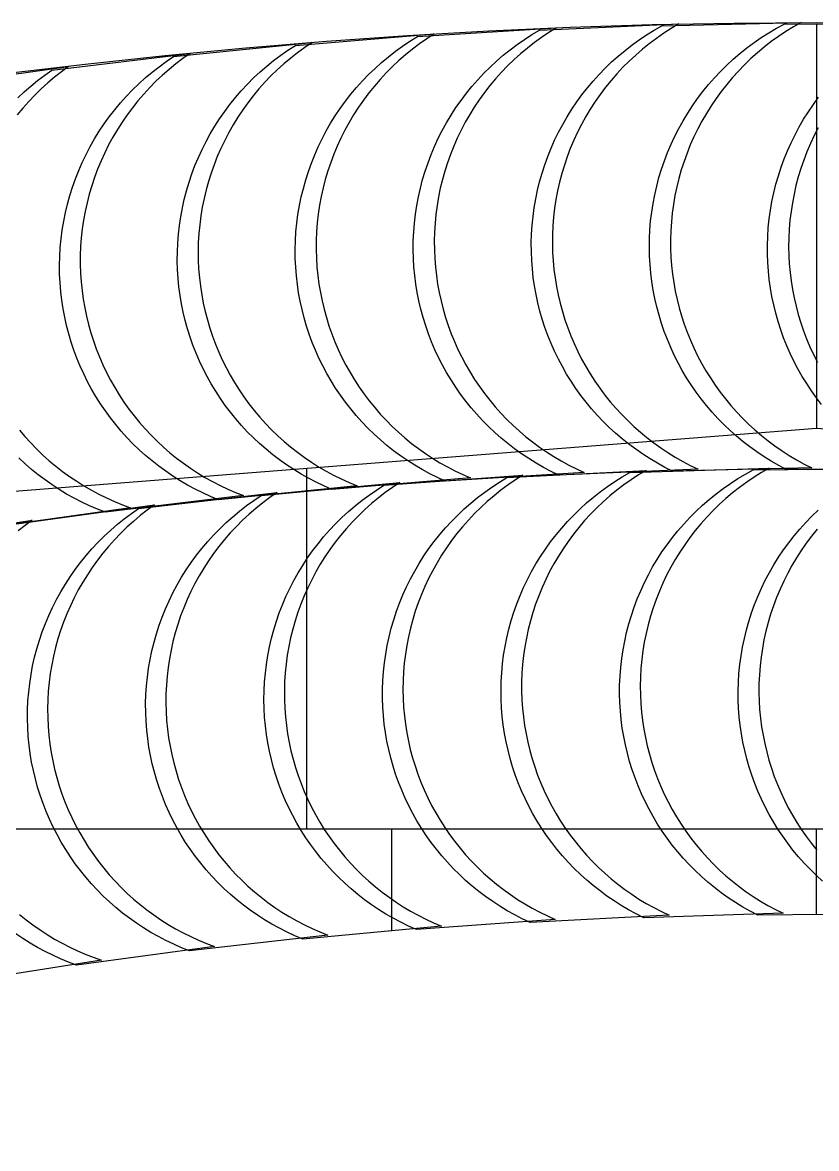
# Model space of a CAD drawing. Header units: metres. Extents: x -22.9 to 22.9, y -22.9 to 22.9.
# Drawn here: x -2.85 to 0, y 18.816 to 22.86 of the extents above; entities that cross this region are included whole.
import ezdxf

# ---------------------------------------------------------------- set-up
doc = ezdxf.new("R2010")
doc.units = ezdxf.units.M
for name, color, linetype in [('OBSERVED_CIRCULAR_SCAN', 3, 'Continuous'), ('SCAN_FOOTPRINTS', 5, 'Continuous'), ('TANK_BOUNDARY', 7, 'Continuous')]:
    doc.layers.add(name, color=color, linetype=linetype)

msp = doc.modelspace()

# ---------------------------------------------------------------- linework, layer by layer
at = {"layer": 'OBSERVED_CIRCULAR_SCAN'}
for p, q in [((0, 22.8549), (0, 21.402)), ((0, 21.402), (-3.348, 21.1385)), ((3.348, 21.1385), (0, 21.402)), ((-1.8288, 21.1782), (-1.8288, 21.258)), ((-1.8288, 19.9644), (-1.8288, 21.1764)), ((-7.5553, 19.9644), (7.2942, 19.9644)), ((-1.524, 19.598), (-1.524, 19.9644)), ((0, 19.6557), (0, 19.9644))]:
    msp.add_line(p, q, dxfattribs=at)
at = {"layer": 'SCAN_FOOTPRINTS'}
for points in [[(-0.9248, 21.2345), (-0.9525, 21.2479), (-0.9798, 21.2623), (-1.0065, 21.2775), (-1.0327, 21.2937), (-1.0584, 21.3107), (-1.0834, 21.3286), (-1.1078, 21.3474), (-1.1316, 21.367), (-1.1547, 21.3873), (-1.177, 21.4085), (-1.1987, 21.4304), (-1.2195, 21.4531), (-1.2396, 21.4764), (-1.2589, 21.5004), (-1.2773, 21.5251), (-1.2949, 21.5504), (-1.3116, 21.5762), (-1.3274, 21.6027), (-1.3423, 21.6296), (-1.3563, 21.657), (-1.3693, 21.6849), (-1.3814, 21.7133), (-1.3925, 21.742), (-1.4026, 21.7711), (-1.4117, 21.8005), (-1.4198, 21.8302), (-1.4268, 21.8602), (-1.4329, 21.8904), (-1.4379, 21.9208), (-1.4418, 21.9513), (-1.4447, 21.982), (-1.4466, 22.0127), (-1.4474, 22.0445), (-1.4471, 22.0763), (-1.4456, 22.108), (-1.4431, 22.1397), (-1.4394, 22.1713), (-1.4346, 22.2027), (-1.4288, 22.2339), (-1.4218, 22.265), (-1.4137, 22.2957), (-1.4045, 22.3261), (-1.3943, 22.3562), (-1.383, 22.3859), (-1.3707, 22.4152), (-1.3573, 22.4441), (-1.343, 22.4724), (-1.3276, 22.5003), (-1.3113, 22.5275), (-1.294, 22.5542), (-1.2758, 22.5803), (-1.2567, 22.6057), (-1.2367, 22.6304), (-1.2158, 22.6543), (-1.1941, 22.6776), (-1.1716, 22.7), (-1.1483, 22.7216), (-1.1243, 22.7424), (-1.0995, 22.7624), (-1.0741, 22.7814), (-1.048, 22.7996), (-1.0212, 22.8168), (-0.9939, 22.833), (-0.4944, 22.8547), (-0.4944, 22.8547), (-0.5217, 22.8384), (-0.5484, 22.8212), (-0.5745, 22.803), (-0.6, 22.784), (-0.6247, 22.7641), (-0.6488, 22.7433), (-0.672, 22.7216), (-0.6946, 22.6992), (-0.7163, 22.6759), (-0.7371, 22.652), (-0.7571, 22.6273), (-0.7762, 22.6019), (-0.7945, 22.5758), (-0.8117, 22.5492), (-0.8281, 22.5219), (-0.8434, 22.4941), (-0.8578, 22.4657), (-0.8712, 22.4369), (-0.8835, 22.4076), (-0.8948, 22.3778), (-0.905, 22.3477), (-0.9142, 22.3173), (-0.9222, 22.2866), (-0.9292, 22.2556), (-0.9351, 22.2243), (-0.9399, 22.1929), (-0.9436, 22.1613), (-0.9461, 22.1296), (-0.9475, 22.0979), (-0.9479, 22.0661), (-0.947, 22.0343), (-0.9452, 22.0036), (-0.9423, 21.9729), (-0.9383, 21.9424), (-0.9333, 21.912), (-0.9273, 21.8818), (-0.9202, 21.8518), (-0.9121, 21.8221), (-0.9031, 21.7927), (-0.893, 21.7636), (-0.8819, 21.7349), (-0.8698, 21.7066), (-0.8568, 21.6787), (-0.8428, 21.6512), (-0.8279, 21.6243), (-0.8121, 21.5978), (-0.7954, 21.572), (-0.7778, 21.5467), (-0.7594, 21.522), (-0.7401, 21.498), (-0.72, 21.4747), (-0.6991, 21.452), (-0.6775, 21.4301), (-0.6551, 21.409), (-0.6321, 21.3886), (-0.6083, 21.369), (-0.5839, 21.3502), (-0.5588, 21.3323), (-0.5332, 21.3153), (-0.507, 21.2991), (-0.4802, 21.2839), (-0.453, 21.2695), (-0.4252, 21.2561), (-0.9248, 21.2345)], [(-0.5166, 21.2484), (-0.5441, 21.2623), (-0.571, 21.2772), (-0.5975, 21.2929), (-0.6234, 21.3096), (-0.6487, 21.3271), (-0.6734, 21.3455), (-0.6975, 21.3647), (-0.7208, 21.3848), (-0.7435, 21.4056), (-0.7655, 21.4272), (-0.7867, 21.4495), (-0.8071, 21.4725), (-0.8268, 21.4963), (-0.8456, 21.5206), (-0.8635, 21.5457), (-0.8806, 21.5713), (-0.8968, 21.5975), (-0.9121, 21.6242), (-0.9265, 21.6514), (-0.94, 21.6791), (-0.9524, 21.7073), (-0.964, 21.7358), (-0.9745, 21.7647), (-0.984, 21.794), (-0.9926, 21.8236), (-1.0001, 21.8535), (-1.0066, 21.8836), (-1.012, 21.9139), (-1.0164, 21.9444), (-1.0198, 21.975), (-1.0221, 22.0057), (-1.0234, 22.0364), (-1.0236, 22.0682), (-1.0226, 22.1), (-1.0206, 22.1317), (-1.0174, 22.1634), (-1.0132, 22.1948), (-1.0078, 22.2262), (-1.0013, 22.2573), (-0.9937, 22.2882), (-0.985, 22.3187), (-0.9753, 22.349), (-0.9645, 22.3789), (-0.9526, 22.4084), (-0.9398, 22.4374), (-0.9259, 22.466), (-0.9109, 22.4941), (-0.8951, 22.5216), (-0.8782, 22.5486), (-0.8604, 22.5749), (-0.8417, 22.6006), (-0.8221, 22.6256), (-0.8016, 22.6499), (-0.7803, 22.6735), (-0.7581, 22.6963), (-0.7352, 22.7183), (-0.7115, 22.7395), (-0.6871, 22.7599), (-0.662, 22.7793), (-0.6361, 22.7979), (-0.6097, 22.8155), (-0.5827, 22.8322), (-0.555, 22.8479), (-0.0552, 22.8599), (-0.0552, 22.8599), (-0.0828, 22.8442), (-0.1098, 22.8275), (-0.1363, 22.8099), (-0.1621, 22.7913), (-0.1872, 22.7719), (-0.2117, 22.7515), (-0.2354, 22.7303), (-0.2583, 22.7083), (-0.2804, 22.6855), (-0.3018, 22.662), (-0.3222, 22.6376), (-0.3418, 22.6126), (-0.3606, 22.5869), (-0.3783, 22.5606), (-0.3952, 22.5336), (-0.4111, 22.5061), (-0.426, 22.478), (-0.4399, 22.4494), (-0.4528, 22.4204), (-0.4646, 22.3909), (-0.4754, 22.361), (-0.4852, 22.3308), (-0.4939, 22.3002), (-0.5014, 22.2693), (-0.5079, 22.2382), (-0.5133, 22.2069), (-0.5176, 22.1754), (-0.5208, 22.1437), (-0.5228, 22.112), (-0.5237, 22.0802), (-0.5235, 22.0485), (-0.5222, 22.0177), (-0.5199, 21.987), (-0.5166, 21.9564), (-0.5121, 21.9259), (-0.5067, 21.8956), (-0.5002, 21.8655), (-0.4927, 21.8356), (-0.4842, 21.806), (-0.4746, 21.7768), (-0.4641, 21.7478), (-0.4526, 21.7193), (-0.4401, 21.6911), (-0.4267, 21.6634), (-0.4123, 21.6362), (-0.397, 21.6095), (-0.3808, 21.5833), (-0.3637, 21.5577), (-0.3457, 21.5327), (-0.3269, 21.5083), (-0.3073, 21.4845), (-0.2868, 21.4615), (-0.2656, 21.4392), (-0.2437, 21.4176), (-0.221, 21.3968), (-0.1976, 21.3767), (-0.1736, 21.3575), (-0.1489, 21.3391), (-0.1235, 21.3216), (-0.0976, 21.3049), (-0.0712, 21.2892), (-0.0442, 21.2743), (-0.0167, 21.2604), (-0.5166, 21.2484)], [(-1.7399, 21.1833), (-1.7681, 21.1956), (-1.7959, 21.2089), (-1.8232, 21.2231), (-1.8501, 21.2383), (-1.8763, 21.2543), (-1.902, 21.2713), (-1.9272, 21.2891), (-1.9517, 21.3077), (-1.9755, 21.3272), (-1.9987, 21.3475), (-2.0211, 21.3686), (-2.0429, 21.3904), (-2.0638, 21.4129), (-2.084, 21.4362), (-2.1034, 21.4601), (-2.1219, 21.4847), (-2.1396, 21.5099), (-2.1564, 21.5357), (-2.1724, 21.5621), (-2.1874, 21.5889), (-2.2015, 21.6163), (-2.2146, 21.6442), (-2.2268, 21.6725), (-2.238, 21.7011), (-2.2482, 21.7302), (-2.2574, 21.7596), (-2.2656, 21.7892), (-2.2728, 21.8192), (-2.279, 21.8494), (-2.2841, 21.8797), (-2.2882, 21.9102), (-2.2912, 21.9409), (-2.2933, 21.9726), (-2.2942, 22.0044), (-2.294, 22.0362), (-2.2926, 22.0679), (-2.2902, 22.0996), (-2.2866, 22.1312), (-2.2819, 22.1626), (-2.2761, 22.1939), (-2.2692, 22.2249), (-2.2613, 22.2557), (-2.2522, 22.2862), (-2.2421, 22.3163), (-2.2309, 22.346), (-2.2186, 22.3754), (-2.2054, 22.4043), (-2.1911, 22.4327), (-2.1758, 22.4605), (-2.1596, 22.4879), (-2.1424, 22.5146), (-2.1242, 22.5407), (-2.1052, 22.5661), (-2.0853, 22.5909), (-2.0645, 22.6149), (-2.0428, 22.6382), (-2.0204, 22.6608), (-1.9972, 22.6825), (-1.9732, 22.7033), (-1.9485, 22.7234), (-1.9231, 22.7425), (-1.8971, 22.7607), (-1.8704, 22.778), (-1.3721, 22.8188), (-1.3721, 22.8188), (-1.3988, 22.8015), (-1.4248, 22.7833), (-1.4502, 22.7641), (-1.4749, 22.7441), (-1.4989, 22.7232), (-1.5221, 22.7015), (-1.5445, 22.679), (-1.5661, 22.6557), (-1.5869, 22.6317), (-1.6069, 22.6069), (-1.6259, 22.5815), (-1.644, 22.5554), (-1.6612, 22.5286), (-1.6775, 22.5013), (-1.6928, 22.4734), (-1.707, 22.445), (-1.7203, 22.4162), (-1.7325, 22.3868), (-1.7437, 22.3571), (-1.7539, 22.3269), (-1.7629, 22.2965), (-1.7709, 22.2657), (-1.7778, 22.2347), (-1.7836, 22.2034), (-1.7883, 22.172), (-1.7918, 22.1404), (-1.7943, 22.1087), (-1.7956, 22.0769), (-1.7958, 22.0452), (-1.7949, 22.0134), (-1.7929, 21.9817), (-1.7899, 21.951), (-1.7858, 21.9205), (-1.7807, 21.8901), (-1.7745, 21.86), (-1.7673, 21.83), (-1.7591, 21.8004), (-1.7499, 21.771), (-1.7397, 21.7419), (-1.7284, 21.7132), (-1.7163, 21.685), (-1.7031, 21.6571), (-1.689, 21.6297), (-1.674, 21.6028), (-1.6581, 21.5765), (-1.6413, 21.5507), (-1.6236, 21.5255), (-1.605, 21.5009), (-1.5857, 21.477), (-1.5655, 21.4537), (-1.5445, 21.4312), (-1.5228, 21.4093), (-1.5003, 21.3883), (-1.4772, 21.368), (-1.4533, 21.3485), (-1.4288, 21.3298), (-1.4037, 21.312), (-1.378, 21.2951), (-1.3517, 21.2791), (-1.3249, 21.2639), (-1.2976, 21.2497), (-1.2698, 21.2364), (-1.2416, 21.2241), (-1.7399, 21.1833)], [(-1.3326, 21.2129), (-1.3606, 21.2257), (-1.3881, 21.2395), (-1.4151, 21.2542), (-1.4416, 21.2699), (-1.4676, 21.2864), (-1.493, 21.3039), (-1.5178, 21.3222), (-1.5419, 21.3413), (-1.5654, 21.3612), (-1.5882, 21.3819), (-1.6102, 21.4034), (-1.6315, 21.4257), (-1.652, 21.4486), (-1.6718, 21.4723), (-1.6907, 21.4966), (-1.7087, 21.5215), (-1.7259, 21.5471), (-1.7423, 21.5732), (-1.7577, 21.5998), (-1.7722, 21.627), (-1.7857, 21.6546), (-1.7983, 21.6827), (-1.81, 21.7112), (-1.8206, 21.7401), (-1.8303, 21.7694), (-1.8389, 21.7989), (-1.8466, 21.8288), (-1.8532, 21.8588), (-1.8588, 21.8891), (-1.8633, 21.9196), (-1.8668, 21.9502), (-1.8692, 21.9809), (-1.8707, 22.0126), (-1.871, 22.0444), (-1.8701, 22.0762), (-1.8682, 22.1079), (-1.8651, 22.1395), (-1.861, 22.171), (-1.8557, 22.2024), (-1.8493, 22.2335), (-1.8418, 22.2644), (-1.8332, 22.295), (-1.8236, 22.3253), (-1.8129, 22.3552), (-1.8011, 22.3848), (-1.7883, 22.4139), (-1.7745, 22.4425), (-1.7597, 22.4706), (-1.7439, 22.4982), (-1.7271, 22.5252), (-1.7094, 22.5516), (-1.6908, 22.5773), (-1.6712, 22.6024), (-1.6508, 22.6268), (-1.6296, 22.6504), (-1.6075, 22.6733), (-1.5846, 22.6954), (-1.561, 22.7166), (-1.5366, 22.7371), (-1.5116, 22.7566), (-1.4858, 22.7752), (-1.4594, 22.793), (-1.4324, 22.8097), (-0.9334, 22.8409), (-0.9334, 22.8409), (-0.9604, 22.8242), (-0.9868, 22.8064), (-1.0125, 22.7878), (-1.0376, 22.7683), (-1.062, 22.7479), (-1.0856, 22.7266), (-1.1085, 22.7045), (-1.1306, 22.6816), (-1.1518, 22.658), (-1.1722, 22.6336), (-1.1917, 22.6085), (-1.2104, 22.5828), (-1.2281, 22.5564), (-1.2448, 22.5294), (-1.2606, 22.5018), (-1.2755, 22.4737), (-1.2893, 22.4451), (-1.3021, 22.416), (-1.3138, 22.3864), (-1.3246, 22.3565), (-1.3342, 22.3262), (-1.3428, 22.2956), (-1.3503, 22.2647), (-1.3567, 22.2336), (-1.3619, 22.2023), (-1.3661, 22.1707), (-1.3692, 22.1391), (-1.3711, 22.1074), (-1.3719, 22.0756), (-1.3716, 22.0438), (-1.3702, 22.0121), (-1.3678, 21.9814), (-1.3643, 21.9508), (-1.3597, 21.9203), (-1.3542, 21.89), (-1.3475, 21.86), (-1.3399, 21.8301), (-1.3313, 21.8006), (-1.3216, 21.7713), (-1.3109, 21.7424), (-1.2993, 21.7139), (-1.2867, 21.6858), (-1.2731, 21.6582), (-1.2586, 21.631), (-1.2432, 21.6044), (-1.2269, 21.5783), (-1.2097, 21.5527), (-1.1916, 21.5278), (-1.1727, 21.5035), (-1.153, 21.4798), (-1.1325, 21.4569), (-1.1112, 21.4346), (-1.0891, 21.4131), (-1.0664, 21.3924), (-1.0429, 21.3725), (-1.0188, 21.3534), (-0.994, 21.3351), (-0.9686, 21.3176), (-0.9426, 21.3011), (-0.9161, 21.2854), (-0.8891, 21.2707), (-0.8615, 21.2569), (-0.8336, 21.2441), (-1.3326, 21.2129)], [(-2.1466, 21.146), (-2.175, 21.1578), (-2.2031, 21.1705), (-2.2307, 21.1842), (-2.2578, 21.1988), (-2.2844, 21.2143), (-2.3104, 21.2308), (-2.3359, 21.2481), (-2.3607, 21.2663), (-2.3849, 21.2853), (-2.4085, 21.3051), (-2.4313, 21.3258), (-2.4535, 21.3472), (-2.4749, 21.3693), (-2.4955, 21.3922), (-2.5153, 21.4158), (-2.5343, 21.44), (-2.5525, 21.4648), (-2.5698, 21.4903), (-2.5862, 21.5163), (-2.6018, 21.5429), (-2.6164, 21.57), (-2.6301, 21.5976), (-2.6428, 21.6257), (-2.6545, 21.6541), (-2.6653, 21.683), (-2.6751, 21.7122), (-2.6839, 21.7417), (-2.6916, 21.7715), (-2.6984, 21.8015), (-2.7041, 21.8318), (-2.7087, 21.8622), (-2.7124, 21.8928), (-2.715, 21.9245), (-2.7165, 21.9562), (-2.7169, 21.988), (-2.7162, 22.0198), (-2.7144, 22.0515), (-2.7114, 22.0832), (-2.7073, 22.1147), (-2.7021, 22.1461), (-2.6958, 22.1772), (-2.6884, 22.2081), (-2.68, 22.2388), (-2.6704, 22.2691), (-2.6598, 22.299), (-2.6481, 22.3286), (-2.6354, 22.3577), (-2.6217, 22.3864), (-2.607, 22.4146), (-2.5912, 22.4422), (-2.5746, 22.4693), (-2.5569, 22.4957), (-2.5384, 22.5215), (-2.5189, 22.5467), (-2.4986, 22.5711), (-2.4774, 22.5948), (-2.4554, 22.6178), (-2.4326, 22.6399), (-2.4091, 22.6612), (-2.3848, 22.6817), (-2.3597, 22.7013), (-2.3341, 22.7201), (-2.3077, 22.7379), (-1.8103, 22.7882), (-1.8103, 22.7882), (-1.8366, 22.7704), (-1.8623, 22.7517), (-1.8873, 22.7321), (-1.9116, 22.7116), (-1.9352, 22.6903), (-1.958, 22.6681), (-1.98, 22.6452), (-2.0011, 22.6215), (-2.0215, 22.597), (-2.0409, 22.5719), (-2.0595, 22.5461), (-2.0771, 22.5196), (-2.0938, 22.4926), (-2.1095, 22.4649), (-2.1242, 22.4368), (-2.138, 22.4081), (-2.1507, 22.379), (-2.1623, 22.3494), (-2.173, 22.3194), (-2.1825, 22.2891), (-2.191, 22.2585), (-2.1984, 22.2276), (-2.2047, 22.1964), (-2.2099, 22.1651), (-2.2139, 22.1335), (-2.2169, 22.1019), (-2.2188, 22.0702), (-2.2195, 22.0384), (-2.2191, 22.0066), (-2.2176, 21.9748), (-2.2149, 21.9432), (-2.2113, 21.9126), (-2.2066, 21.8821), (-2.2009, 21.8519), (-2.1942, 21.8218), (-2.1864, 21.792), (-2.1776, 21.7625), (-2.1678, 21.7333), (-2.1571, 21.7045), (-2.1453, 21.676), (-2.1326, 21.648), (-2.1189, 21.6204), (-2.1043, 21.5933), (-2.0888, 21.5667), (-2.0723, 21.5407), (-2.055, 21.5152), (-2.0369, 21.4903), (-2.0179, 21.4661), (-1.998, 21.4425), (-1.9774, 21.4197), (-1.956, 21.3975), (-1.9339, 21.3761), (-1.911, 21.3555), (-1.8875, 21.3357), (-1.8632, 21.3166), (-1.8384, 21.2985), (-1.8129, 21.2811), (-1.7869, 21.2647), (-1.7603, 21.2492), (-1.7332, 21.2345), (-1.7056, 21.2208), (-1.6776, 21.2081), (-1.6491, 21.1963), (-2.1466, 21.146)], [(-1.4361, 19.6021), (-1.4642, 19.6147), (-1.4919, 19.6282), (-1.5191, 19.6427), (-1.5457, 19.658), (-1.5719, 19.6743), (-1.5975, 19.6915), (-1.6224, 19.7095), (-1.6467, 19.7284), (-1.6704, 19.7481), (-1.6934, 19.7686), (-1.7157, 19.7898), (-1.7372, 19.8118), (-1.758, 19.8346), (-1.7779, 19.858), (-1.7971, 19.8821), (-1.8154, 19.9069), (-1.8329, 19.9322), (-1.8495, 19.9582), (-1.8652, 19.9847), (-1.88, 20.0117), (-1.8938, 20.0392), (-1.9067, 20.0672), (-1.9186, 20.0955), (-1.9296, 20.1243), (-1.9395, 20.1535), (-1.9485, 20.1829), (-1.9564, 20.2127), (-1.9634, 20.2427), (-1.9693, 20.2729), (-1.9741, 20.3033), (-1.9779, 20.3339), (-1.9807, 20.3645), (-1.9824, 20.3963), (-1.9831, 20.428), (-1.9826, 20.4598), (-1.981, 20.4916), (-1.9782, 20.5232), (-1.9744, 20.5548), (-1.9694, 20.5862), (-1.9634, 20.6174), (-1.9562, 20.6484), (-1.9479, 20.6791), (-1.9386, 20.7094), (-1.9282, 20.7395), (-1.9167, 20.7691), (-1.9043, 20.7984), (-1.8907, 20.8271), (-1.8762, 20.8554), (-1.8607, 20.8831), (-1.8442, 20.9103), (-1.8268, 20.9369), (-1.8084, 20.9628), (-1.7891, 20.9881), (-1.769, 21.0127), (-1.748, 21.0366), (-1.7261, 21.0597), (-1.7035, 21.082), (-1.6801, 21.1035), (-1.6559, 21.1241), (-1.6311, 21.1439), (-1.6055, 21.1628), (-1.5793, 21.1808), (-1.5525, 21.1979), (-1.0538, 21.2343), (-1.0538, 21.2343), (-1.0806, 21.2172), (-1.1069, 21.1992), (-1.1324, 21.1803), (-1.1573, 21.1605), (-1.1814, 21.1399), (-1.2048, 21.1184), (-1.2275, 21.096), (-1.2493, 21.0729), (-1.2703, 21.0491), (-1.2905, 21.0245), (-1.3097, 20.9992), (-1.3281, 20.9733), (-1.3455, 20.9467), (-1.362, 20.9195), (-1.3775, 20.8918), (-1.3921, 20.8635), (-1.4056, 20.8347), (-1.4181, 20.8055), (-1.4295, 20.7759), (-1.4399, 20.7458), (-1.4493, 20.7154), (-1.4575, 20.6847), (-1.4647, 20.6538), (-1.4708, 20.6226), (-1.4757, 20.5912), (-1.4796, 20.5596), (-1.4823, 20.528), (-1.4839, 20.4962), (-1.4844, 20.4644), (-1.4838, 20.4326), (-1.482, 20.4009), (-1.4793, 20.3702), (-1.4754, 20.3397), (-1.4706, 20.3093), (-1.4647, 20.2791), (-1.4578, 20.249), (-1.4498, 20.2193), (-1.4409, 20.1898), (-1.4309, 20.1607), (-1.4199, 20.1319), (-1.408, 20.1035), (-1.3951, 20.0756), (-1.3813, 20.0481), (-1.3665, 20.021), (-1.3508, 19.9946), (-1.3342, 19.9686), (-1.3168, 19.9433), (-1.2984, 19.9185), (-1.2793, 19.8944), (-1.2593, 19.871), (-1.2385, 19.8482), (-1.217, 19.8262), (-1.1947, 19.8049), (-1.1717, 19.7845), (-1.1481, 19.7648), (-1.1237, 19.7459), (-1.0988, 19.7279), (-1.0732, 19.7107), (-1.0471, 19.6944), (-1.0204, 19.679), (-0.9932, 19.6646), (-0.9655, 19.6511), (-0.9374, 19.6385), (-1.4361, 19.6021)], [(-1.028, 19.6278), (-1.0558, 19.6409), (-1.0832, 19.655), (-1.1101, 19.67), (-1.1365, 19.6859), (-1.1622, 19.7028), (-1.1874, 19.7205), (-1.212, 19.739), (-1.236, 19.7584), (-1.2592, 19.7786), (-1.2818, 19.7995), (-1.3036, 19.8212), (-1.3247, 19.8437), (-1.345, 19.8669), (-1.3644, 19.8907), (-1.3831, 19.9152), (-1.4009, 19.9403), (-1.4178, 19.9661), (-1.4339, 19.9923), (-1.449, 20.0191), (-1.4632, 20.0465), (-1.4765, 20.0743), (-1.4888, 20.1025), (-1.5001, 20.1311), (-1.5105, 20.1601), (-1.5199, 20.1894), (-1.5282, 20.2191), (-1.5355, 20.249), (-1.5418, 20.2791), (-1.5471, 20.3095), (-1.5513, 20.34), (-1.5545, 20.3706), (-1.5566, 20.4013), (-1.5577, 20.4331), (-1.5577, 20.4649), (-1.5565, 20.4966), (-1.5542, 20.5284), (-1.5508, 20.56), (-1.5463, 20.5914), (-1.5407, 20.6227), (-1.534, 20.6538), (-1.5262, 20.6846), (-1.5173, 20.7151), (-1.5073, 20.7453), (-1.4963, 20.7751), (-1.4843, 20.8045), (-1.4712, 20.8335), (-1.457, 20.8619), (-1.4419, 20.8899), (-1.4258, 20.9173), (-1.4088, 20.9442), (-1.3908, 20.9704), (-1.3719, 20.9959), (-1.3521, 21.0208), (-1.3315, 21.045), (-1.31, 21.0684), (-1.2877, 21.091), (-1.2646, 21.1129), (-1.2407, 21.1339), (-1.2161, 21.154), (-1.1909, 21.1733), (-1.1649, 21.1917), (-1.1383, 21.2091), (-1.1112, 21.2256), (-0.6118, 21.2516), (-0.6118, 21.2516), (-0.639, 21.2351), (-0.6656, 21.2177), (-0.6915, 21.1993), (-0.7168, 21.18), (-0.7414, 21.1599), (-0.7652, 21.1388), (-0.7883, 21.117), (-0.8106, 21.0944), (-0.8321, 21.071), (-0.8528, 21.0468), (-0.8726, 21.0219), (-0.8915, 20.9964), (-0.9095, 20.9701), (-0.9265, 20.9433), (-0.9426, 20.9159), (-0.9577, 20.8879), (-0.9718, 20.8595), (-0.9849, 20.8305), (-0.997, 20.8011), (-1.008, 20.7713), (-1.018, 20.7411), (-1.0269, 20.7106), (-1.0347, 20.6798), (-1.0414, 20.6487), (-1.047, 20.6174), (-1.0515, 20.586), (-1.0549, 20.5543), (-1.0572, 20.5226), (-1.0583, 20.4909), (-1.0584, 20.4591), (-1.0573, 20.4273), (-1.0552, 20.3966), (-1.052, 20.366), (-1.0478, 20.3355), (-1.0425, 20.3051), (-1.0362, 20.275), (-1.0289, 20.2451), (-1.0205, 20.2154), (-1.0112, 20.1861), (-1.0008, 20.1571), (-0.9895, 20.1285), (-0.9772, 20.1002), (-0.9639, 20.0725), (-0.9497, 20.0451), (-0.9346, 20.0183), (-0.9185, 19.992), (-0.9016, 19.9663), (-0.8838, 19.9412), (-0.8651, 19.9167), (-0.8456, 19.8929), (-0.8253, 19.8697), (-0.8043, 19.8472), (-0.7825, 19.8255), (-0.7599, 19.8045), (-0.7366, 19.7844), (-0.7127, 19.765), (-0.6881, 19.7464), (-0.6629, 19.7288), (-0.6371, 19.7119), (-0.6108, 19.696), (-0.5839, 19.681), (-0.5565, 19.6669), (-0.5287, 19.6538), (-1.028, 19.6278)], [(-0.6194, 19.6449), (-0.647, 19.6586), (-0.6741, 19.6733), (-0.7006, 19.6888), (-0.7267, 19.7053), (-0.7521, 19.7227), (-0.7769, 19.7409), (-0.8011, 19.7599), (-0.8247, 19.7798), (-0.8475, 19.8005), (-0.8696, 19.8219), (-0.891, 19.8441), (-0.9116, 19.867), (-0.9314, 19.8905), (-0.9503, 19.9148), (-0.9685, 19.9397), (-0.9858, 19.9652), (-1.0022, 19.9912), (-1.0177, 20.0178), (-1.0322, 20.045), (-1.0459, 20.0726), (-1.0586, 20.1006), (-1.0703, 20.1291), (-1.081, 20.158), (-1.0908, 20.1872), (-1.0995, 20.2167), (-1.1072, 20.2465), (-1.1139, 20.2766), (-1.1196, 20.3068), (-1.1242, 20.3373), (-1.1278, 20.3679), (-1.1304, 20.3985), (-1.1318, 20.4293), (-1.1323, 20.4611), (-1.1316, 20.4929), (-1.1298, 20.5246), (-1.1268, 20.5562), (-1.1228, 20.5878), (-1.1176, 20.6191), (-1.1114, 20.6503), (-1.104, 20.6812), (-1.0956, 20.7119), (-1.086, 20.7422), (-1.0754, 20.7722), (-1.0638, 20.8017), (-1.0511, 20.8309), (-1.0374, 20.8596), (-1.0227, 20.8877), (-1.007, 20.9154), (-0.9904, 20.9425), (-0.9728, 20.9689), (-0.9542, 20.9948), (-0.9348, 21.0199), (-0.9145, 21.0444), (-0.8934, 21.0681), (-0.8714, 21.0911), (-0.8486, 21.1132), (-0.8251, 21.1346), (-0.8008, 21.1551), (-0.7758, 21.1747), (-0.7501, 21.1935), (-0.7238, 21.2113), (-0.6969, 21.2282), (-0.6694, 21.2441), (-0.1696, 21.2597), (-0.1696, 21.2597), (-0.1971, 21.2438), (-0.224, 21.2269), (-0.2504, 21.2091), (-0.276, 21.1903), (-0.301, 21.1707), (-0.3253, 21.1502), (-0.3488, 21.1288), (-0.3716, 21.1067), (-0.3936, 21.0837), (-0.4148, 21.06), (-0.4351, 21.0355), (-0.4545, 21.0104), (-0.473, 20.9845), (-0.4906, 20.9581), (-0.5073, 20.931), (-0.523, 20.9033), (-0.5377, 20.8752), (-0.5514, 20.8465), (-0.564, 20.8173), (-0.5757, 20.7878), (-0.5863, 20.7578), (-0.5958, 20.7275), (-0.6042, 20.6968), (-0.6116, 20.6659), (-0.6179, 20.6347), (-0.623, 20.6034), (-0.6271, 20.5718), (-0.63, 20.5402), (-0.6318, 20.5085), (-0.6325, 20.4767), (-0.6321, 20.4449), (-0.6306, 20.4141), (-0.6281, 20.3835), (-0.6245, 20.3529), (-0.6198, 20.3224), (-0.6142, 20.2922), (-0.6075, 20.2621), (-0.5997, 20.2323), (-0.591, 20.2028), (-0.5813, 20.1736), (-0.5705, 20.1447), (-0.5588, 20.1162), (-0.5461, 20.0882), (-0.5325, 20.0606), (-0.5179, 20.0334), (-0.5024, 20.0068), (-0.486, 19.9808), (-0.4687, 19.9553), (-0.4506, 19.9304), (-0.4316, 19.9061), (-0.4118, 19.8826), (-0.3912, 19.8597), (-0.3698, 19.8375), (-0.3477, 19.8161), (-0.3249, 19.7954), (-0.3014, 19.7755), (-0.2772, 19.7565), (-0.2523, 19.7383), (-0.2269, 19.7209), (-0.2009, 19.7045), (-0.1743, 19.6889), (-0.1472, 19.6742), (-0.1197, 19.6605), (-0.6194, 19.6449)], [(-1.8436, 19.568), (-1.872, 19.58), (-1.8999, 19.5929), (-1.9274, 19.6068), (-1.9544, 19.6216), (-1.9808, 19.6374), (-2.0068, 19.654), (-2.0321, 19.6715), (-2.0568, 19.6899), (-2.0809, 19.709), (-2.1043, 19.7291), (-2.127, 19.7499), (-2.149, 19.7714), (-2.1702, 19.7937), (-2.1907, 19.8167), (-2.2103, 19.8404), (-2.2292, 19.8648), (-2.2472, 19.8898), (-2.2643, 19.9154), (-2.2805, 19.9415), (-2.2959, 19.9682), (-2.3103, 19.9955), (-2.3238, 20.0231), (-2.3363, 20.0513), (-2.3478, 20.0798), (-2.3584, 20.1087), (-2.368, 20.138), (-2.3765, 20.1676), (-2.3841, 20.1974), (-2.3906, 20.2275), (-2.3961, 20.2578), (-2.4005, 20.2883), (-2.4039, 20.3189), (-2.4063, 20.3506), (-2.4076, 20.3824), (-2.4078, 20.4142), (-2.4068, 20.4459), (-2.4048, 20.4776), (-2.4016, 20.5093), (-2.3973, 20.5408), (-2.3919, 20.5721), (-2.3853, 20.6032), (-2.3777, 20.6341), (-2.369, 20.6646), (-2.3592, 20.6949), (-2.3484, 20.7248), (-2.3365, 20.7542), (-2.3236, 20.7833), (-2.3097, 20.8118), (-2.2947, 20.8399), (-2.2788, 20.8674), (-2.2619, 20.8944), (-2.2441, 20.9207), (-2.2254, 20.9464), (-2.2057, 20.9714), (-2.1852, 20.9956), (-2.1639, 21.0192), (-2.1417, 21.042), (-2.1188, 21.064), (-2.0951, 21.0851), (-2.0706, 21.1054), (-2.0454, 21.1249), (-2.0196, 21.1434), (-1.9932, 21.161), (-1.4954, 21.2077), (-1.4954, 21.2077), (-1.5218, 21.1901), (-1.5476, 21.1716), (-1.5728, 21.1522), (-1.5972, 21.1319), (-1.621, 21.1107), (-1.6439, 21.0887), (-1.6661, 21.0659), (-1.6874, 21.0424), (-1.7079, 21.0181), (-1.7276, 20.9931), (-1.7463, 20.9674), (-1.7641, 20.9411), (-1.781, 20.9142), (-1.7969, 20.8867), (-1.8119, 20.8586), (-1.8258, 20.83), (-1.8387, 20.801), (-1.8506, 20.7715), (-1.8614, 20.7416), (-1.8712, 20.7114), (-1.8799, 20.6808), (-1.8875, 20.6499), (-1.894, 20.6188), (-1.8995, 20.5875), (-1.9038, 20.556), (-1.907, 20.5244), (-1.909, 20.4927), (-1.91, 20.4609), (-1.9098, 20.4291), (-1.9085, 20.3974), (-1.9061, 20.3657), (-1.9027, 20.3351), (-1.8983, 20.3046), (-1.8928, 20.2743), (-1.8863, 20.2442), (-1.8787, 20.2143), (-1.8701, 20.1848), (-1.8606, 20.1555), (-1.85, 20.1266), (-1.8385, 20.098), (-1.8259, 20.0699), (-1.8125, 20.0422), (-1.7981, 20.015), (-1.7827, 19.9883), (-1.7665, 19.9621), (-1.7494, 19.9365), (-1.7314, 19.9115), (-1.7125, 19.8872), (-1.6929, 19.8635), (-1.6724, 19.8405), (-1.6512, 19.8182), (-1.6292, 19.7966), (-1.6065, 19.7758), (-1.5831, 19.7558), (-1.559, 19.7366), (-1.5343, 19.7182), (-1.509, 19.7007), (-1.483, 19.6841), (-1.4566, 19.6684), (-1.4296, 19.6536), (-1.4021, 19.6397), (-1.3741, 19.6267), (-1.3458, 19.6148), (-1.8436, 19.568)], [(-2.2503, 19.5254), (-2.2789, 19.5368), (-2.3071, 19.5492), (-2.3349, 19.5625), (-2.3622, 19.5767), (-2.3889, 19.5919), (-2.4152, 19.608), (-2.4409, 19.625), (-2.466, 19.6428), (-2.4905, 19.6615), (-2.5143, 19.681), (-2.5374, 19.7013), (-2.5598, 19.7224), (-2.5815, 19.7443), (-2.6025, 19.7669), (-2.6226, 19.7902), (-2.642, 19.8141), (-2.6605, 19.8387), (-2.6781, 19.864), (-2.6949, 19.8898), (-2.7108, 19.9162), (-2.7258, 19.9431), (-2.7398, 19.9705), (-2.7529, 19.9983), (-2.765, 20.0266), (-2.7762, 20.0553), (-2.7864, 20.0844), (-2.7956, 20.1138), (-2.8037, 20.1435), (-2.8109, 20.1734), (-2.817, 20.2036), (-2.8221, 20.234), (-2.8261, 20.2645), (-2.8292, 20.2961), (-2.8311, 20.3279), (-2.832, 20.3596), (-2.8317, 20.3914), (-2.8303, 20.4232), (-2.8277, 20.4549), (-2.8241, 20.4864), (-2.8193, 20.5179), (-2.8134, 20.5491), (-2.8065, 20.5801), (-2.7984, 20.6109), (-2.7893, 20.6413), (-2.7791, 20.6714), (-2.7678, 20.7011), (-2.7555, 20.7304), (-2.7421, 20.7593), (-2.7278, 20.7877), (-2.7124, 20.8155), (-2.6961, 20.8428), (-2.6789, 20.8695), (-2.6607, 20.8955), (-2.6416, 20.9209), (-2.6216, 20.9456), (-2.6007, 20.9696), (-2.579, 20.9929), (-2.5565, 21.0153), (-2.5332, 21.037), (-2.5092, 21.0578), (-2.4845, 21.0777), (-2.459, 21.0968), (-2.433, 21.115), (-1.9362, 21.172), (-1.9362, 21.172), (-1.9623, 21.1539), (-1.9878, 21.1348), (-2.0125, 21.1149), (-2.0365, 21.0941), (-2.0598, 21.0724), (-2.0823, 21.05), (-2.104, 21.0267), (-2.1248, 21.0027), (-2.1448, 20.978), (-2.1639, 20.9526), (-2.1821, 20.9266), (-2.1994, 20.8999), (-2.2157, 20.8726), (-2.2311, 20.8447), (-2.2454, 20.8164), (-2.2587, 20.7875), (-2.2711, 20.7582), (-2.2823, 20.7285), (-2.2925, 20.6984), (-2.3017, 20.668), (-2.3097, 20.6372), (-2.3167, 20.6062), (-2.3226, 20.575), (-2.3273, 20.5435), (-2.331, 20.512), (-2.3335, 20.4803), (-2.3349, 20.4485), (-2.3352, 20.4167), (-2.3344, 20.385), (-2.3325, 20.3532), (-2.3294, 20.3216), (-2.3253, 20.2911), (-2.3203, 20.2607), (-2.3141, 20.2305), (-2.307, 20.2006), (-2.2988, 20.1709), (-2.2897, 20.1415), (-2.2795, 20.1124), (-2.2683, 20.0837), (-2.2562, 20.0554), (-2.2431, 20.0276), (-2.229, 20.0002), (-2.2141, 19.9733), (-2.1982, 19.9469), (-2.1814, 19.9211), (-2.1637, 19.8958), (-2.1452, 19.8712), (-2.1259, 19.8473), (-2.1057, 19.824), (-2.0848, 19.8014), (-2.0631, 19.7795), (-2.0407, 19.7584), (-2.0176, 19.7381), (-1.9937, 19.7186), (-1.9693, 19.6999), (-1.9442, 19.682), (-1.9185, 19.6651), (-1.8922, 19.649), (-1.8654, 19.6338), (-1.8381, 19.6196), (-1.8104, 19.6062), (-1.7822, 19.5939), (-1.7535, 19.5825), (-2.2503, 19.5254)]]:
    msp.add_lwpolyline(points, close=True, dxfattribs=at)
for points in [[(0.3917, 21.2568), (-0.1083, 21.2544), (-0.1083, 21.2544), (-0.1355, 21.2688), (-0.1621, 21.2842), (-0.1883, 21.3005), (-0.2139, 21.3176), (-0.2388, 21.3356), (-0.2632, 21.3545), (-0.2868, 21.3742), (-0.3098, 21.3947), (-0.3321, 21.4159), (-0.3537, 21.4379), (-0.3744, 21.4607), (-0.3944, 21.4841), (-0.4136, 21.5082), (-0.4319, 21.5329), (-0.4494, 21.5583), (-0.466, 21.5842), (-0.4817, 21.6107), (-0.4965, 21.6377), (-0.5103, 21.6652), (-0.5233, 21.6932), (-0.5352, 21.7215), (-0.5462, 21.7503), (-0.5561, 21.7795), (-0.5651, 21.8089), (-0.5731, 21.8387), (-0.58, 21.8687), (-0.5859, 21.8989), (-0.5908, 21.9293), (-0.5946, 21.9598), (-0.5974, 21.9905), (-0.5991, 22.0213), (-0.5998, 22.052), (-0.5994, 22.0838), (-0.5978, 22.1156), (-0.5952, 22.1472), (-0.5914, 22.1788), (-0.5865, 22.2102), (-0.5806, 22.2414), (-0.5735, 22.2724), (-0.5653, 22.3031), (-0.556, 22.3335), (-0.5457, 22.3636), (-0.5343, 22.3933), (-0.5219, 22.4226), (-0.5085, 22.4514), (-0.494, 22.4797), (-0.4786, 22.5074), (-0.4622, 22.5347), (-0.4448, 22.5613), (-0.4265, 22.5873), (-0.4073, 22.6126), (-0.3872, 22.6373), (-0.3663, 22.6612), (-0.3445, 22.6843), (-0.3219, 22.7067), (-0.2986, 22.7283), (-0.2745, 22.749), (-0.2497, 22.7689), (-0.2242, 22.7878), (-0.198, 22.8059), (-0.1712, 22.823), (-0.1439, 22.8392), (-0.1159, 22.8544), (0.3841, 22.8568)], [(-2.8672, 22.589), (-2.844, 22.6108), (-2.8201, 22.6317), (-2.7955, 22.6518), (-2.7702, 22.671), (-2.7442, 22.6893), (-2.2478, 22.7492), (-2.2478, 22.7492), (-2.2738, 22.7309), (-2.2991, 22.7117), (-2.3237, 22.6916), (-2.3476, 22.6707), (-2.3708, 22.6489), (-2.3931, 22.6263), (-2.4147, 22.6029), (-2.4354, 22.5788), (-2.4553, 22.554), (-2.4742, 22.5285), (-2.4923, 22.5023), (-2.5094, 22.4756), (-2.5256, 22.4482), (-2.5407, 22.4203), (-2.5549, 22.3918), (-2.5681, 22.3629), (-2.5802, 22.3335), (-2.5913, 22.3037), (-2.6014, 22.2736), (-2.6104, 22.2431), (-2.6182, 22.2123), (-2.625, 22.1812), (-2.6307, 22.15), (-2.6353, 22.1185), (-2.6388, 22.0869), (-2.6411, 22.0552), (-2.6424, 22.0234), (-2.6425, 21.9917), (-2.6415, 21.9599), (-2.6394, 21.9282), (-2.6361, 21.8966), (-2.6319, 21.8661), (-2.6266, 21.8357), (-2.6204, 21.8056), (-2.613, 21.7757), (-2.6047, 21.746), (-2.5954, 21.7167), (-2.585, 21.6877), (-2.5737, 21.659), (-2.5614, 21.6308), (-2.5481, 21.603), (-2.5339, 21.5757), (-2.5188, 21.5489), (-2.5028, 21.5226), (-2.4858, 21.4969), (-2.468, 21.4717), (-2.4494, 21.4472), (-2.4299, 21.4234), (-2.4096, 21.4002), (-2.3886, 21.3777), (-2.3668, 21.356), (-2.3442, 21.335), (-2.321, 21.3148), (-2.297, 21.2955), (-2.2725, 21.2769), (-2.2473, 21.2592), (-2.2215, 21.2424), (-2.1951, 21.2264), (-2.1683, 21.2114), (-2.1409, 21.1973), (-2.113, 21.1842), (-2.0848, 21.172), (-2.0561, 21.1607), (-2.5525, 21.1008), (-2.5525, 21.1008), (-2.5812, 21.1121), (-2.6094, 21.1243), (-2.6373, 21.1374), (-2.6647, 21.1515), (-2.6915, 21.1665), (-2.7179, 21.1825), (-2.7437, 21.1993), (-2.7689, 21.217), (-2.7934, 21.2356), (-2.8174, 21.2549), (-2.8406, 21.2751), (-2.8632, 21.2961)], [(-3.1796, 22.6324), (-2.6844, 22.7018), (-2.6844, 22.7018), (-2.7101, 22.683), (-2.735, 22.6633), (-2.7593, 22.6428), (-2.7828, 22.6214), (-2.8055, 22.5992), (-2.8274, 22.5761), (-2.8485, 22.5524), (-2.8688, 22.5279)], [(0.0184, 21.4877), (-0.0003, 21.5122), (-0.0181, 21.5372), (-0.0351, 21.5629), (-0.0512, 21.5892), (-0.0664, 21.616), (-0.0807, 21.6433), (-0.094, 21.671), (-0.1064, 21.6992), (-0.1178, 21.7278), (-0.1282, 21.7568), (-0.1376, 21.7861), (-0.146, 21.8157), (-0.1534, 21.8456), (-0.1597, 21.8758), (-0.165, 21.9061), (-0.1693, 21.9366), (-0.1726, 21.9672), (-0.1748, 21.9979), (-0.1759, 22.0287), (-0.176, 22.0595), (-0.175, 22.0913), (-0.1728, 22.123), (-0.1696, 22.1546), (-0.1652, 22.1861), (-0.1597, 22.2174), (-0.1531, 22.2485), (-0.1454, 22.2793), (-0.1367, 22.3099), (-0.1268, 22.3401), (-0.1159, 22.37), (-0.104, 22.3994), (-0.091, 22.4284), (-0.077, 22.457), (-0.062, 22.485), (-0.0461, 22.5125), (-0.0291, 22.5394), (-0.0112, 22.5657), (0.0075, 22.5913)], [(0.006, 22.4821), (-0.0085, 22.4538), (-0.0219, 22.425), (-0.0344, 22.3957), (-0.0457, 22.366), (-0.056, 22.336), (-0.0653, 22.3055), (-0.0735, 22.2748), (-0.0806, 22.2438), (-0.0865, 22.2126), (-0.0914, 22.1812), (-0.0952, 22.1496), (-0.0978, 22.118), (-0.0994, 22.0862), (-0.0998, 22.0544), (-0.0991, 22.0237), (-0.0974, 21.9929), (-0.0946, 21.9622), (-0.0908, 21.9317), (-0.0859, 21.9013), (-0.08, 21.8711), (-0.0731, 21.8411), (-0.0651, 21.8113), (-0.0561, 21.7819), (-0.0462, 21.7527), (-0.0352, 21.7239), (-0.0233, 21.6956), (-0.0104, 21.6676), (0.0035, 21.6401)], [(-2.861, 21.3962), (-2.8411, 21.3727), (-2.8204, 21.3499), (-2.7989, 21.3279), (-2.7767, 21.3066), (-2.7537, 21.286), (-2.7301, 21.2663), (-2.7058, 21.2474), (-2.6809, 21.2293), (-2.6553, 21.2121), (-2.6292, 21.1958), (-2.6026, 21.1803), (-2.5754, 21.1658), (-2.5478, 21.1523), (-2.5197, 21.1396), (-2.4912, 21.128), (-2.4623, 21.1173), (-2.9574, 21.0479)], [(0.2894, 19.6587), (-0.2106, 19.6535), (-0.2106, 19.6535), (-0.2379, 19.6678), (-0.2647, 19.683), (-0.2909, 19.6992), (-0.3166, 19.7162), (-0.3416, 19.7341), (-0.3661, 19.7528), (-0.3899, 19.7723), (-0.413, 19.7927), (-0.4354, 19.8138), (-0.457, 19.8357), (-0.4779, 19.8583), (-0.4981, 19.8816), (-0.5174, 19.9056), (-0.5358, 19.9303), (-0.5535, 19.9555), (-0.5702, 19.9813), (-0.586, 20.0077), (-0.601, 20.0347), (-0.615, 20.0621), (-0.6281, 20.09), (-0.6402, 20.1183), (-0.6513, 20.147), (-0.6614, 20.1761), (-0.6706, 20.2055), (-0.6787, 20.2352), (-0.6858, 20.2652), (-0.6919, 20.2953), (-0.6969, 20.3257), (-0.7009, 20.3563), (-0.7038, 20.3869), (-0.7057, 20.4176), (-0.7066, 20.4484), (-0.7064, 20.4802), (-0.705, 20.512), (-0.7025, 20.5437), (-0.6989, 20.5752), (-0.6942, 20.6067), (-0.6884, 20.6379), (-0.6815, 20.6689), (-0.6735, 20.6997), (-0.6644, 20.7302), (-0.6543, 20.7603), (-0.6431, 20.79), (-0.6308, 20.8194), (-0.6175, 20.8482), (-0.6032, 20.8766), (-0.588, 20.9045), (-0.5717, 20.9318), (-0.5545, 20.9585), (-0.5363, 20.9846), (-0.5173, 21.0101), (-0.4973, 21.0348), (-0.4765, 21.0588), (-0.4549, 21.0821), (-0.4324, 21.1046), (-0.4092, 21.1263), (-0.3852, 21.1472), (-0.3605, 21.1672), (-0.3351, 21.1863), (-0.309, 21.2045), (-0.2824, 21.2218), (-0.2551, 21.2381), (-0.2273, 21.2535), (0.2727, 21.2587)], [(-2.8717, 21.0598), (-2.3763, 21.1272), (-2.3763, 21.1272), (-2.402, 21.1085), (-2.427, 21.0889), (-2.4513, 21.0684), (-2.4749, 21.0471), (-2.4977, 21.025), (-2.5198, 21.0021), (-2.541, 20.9784), (-2.5613, 20.954), (-2.5808, 20.9289), (-2.5994, 20.9031), (-2.617, 20.8766), (-2.6337, 20.8496), (-2.6495, 20.822), (-2.6642, 20.7938), (-2.678, 20.7652), (-2.6907, 20.736), (-2.7024, 20.7065), (-2.7131, 20.6765), (-2.7226, 20.6462), (-2.7311, 20.6156), (-2.7386, 20.5847), (-2.7449, 20.5535), (-2.7501, 20.5222), (-2.7542, 20.4907), (-2.7572, 20.459), (-2.7591, 20.4273), (-2.7598, 20.3955), (-2.7595, 20.3637), (-2.758, 20.332), (-2.7554, 20.3003), (-2.7516, 20.2687), (-2.747, 20.2383), (-2.7413, 20.208), (-2.7345, 20.178), (-2.7268, 20.1482), (-2.718, 20.1187), (-2.7082, 20.0895), (-2.6974, 20.0606), (-2.6856, 20.0322), (-2.6729, 20.0041), (-2.6592, 19.9766), (-2.6446, 19.9495), (-2.6291, 19.9229), (-2.6127, 19.8968), (-2.5953, 19.8714), (-2.5772, 19.8465), (-2.5582, 19.8223), (-2.5383, 19.7987), (-2.5177, 19.7759), (-2.4963, 19.7537), (-2.4742, 19.7323), (-2.4513, 19.7117), (-2.4277, 19.6919), (-2.4035, 19.6728), (-2.3787, 19.6547), (-2.3532, 19.6373), (-2.3272, 19.6209), (-2.3006, 19.6054), (-2.2735, 19.5908), (-2.2459, 19.5771), (-2.2179, 19.5643), (-2.1894, 19.5526), (-2.1606, 19.5418), (-2.656, 19.4744), (-2.656, 19.4744), (-2.6848, 19.4852), (-2.7133, 19.4969), (-2.7413, 19.5097), (-2.7689, 19.5233), (-2.796, 19.538), (-2.8226, 19.5535), (-2.8486, 19.5699), (-2.8741, 19.5872)], [(-3.3092, 20.9955), (-2.8153, 21.0732), (-2.8153, 21.0732), (-2.8406, 21.054), (-2.8652, 21.0338)], [(0.0216, 19.7762), (-0.0011, 19.797), (-0.0231, 19.8186), (-0.0443, 19.8409), (-0.0647, 19.864), (-0.0843, 19.8877), (-0.1031, 19.9121), (-0.1211, 19.9371), (-0.1382, 19.9627), (-0.1544, 19.9889), (-0.1697, 20.0156), (-0.1841, 20.0428), (-0.1975, 20.0705), (-0.21, 20.0987), (-0.2215, 20.1273), (-0.232, 20.1562), (-0.2415, 20.1855), (-0.2501, 20.2151), (-0.2576, 20.2449), (-0.264, 20.275), (-0.2695, 20.3053), (-0.2739, 20.3358), (-0.2773, 20.3664), (-0.2796, 20.3971), (-0.2808, 20.4279), (-0.281, 20.4587), (-0.2801, 20.4905), (-0.2781, 20.5222), (-0.275, 20.5538), (-0.2708, 20.5853), (-0.2654, 20.6167), (-0.2589, 20.6478), (-0.2514, 20.6787), (-0.2427, 20.7092), (-0.233, 20.7395), (-0.2222, 20.7694), (-0.2104, 20.7989), (-0.1976, 20.828), (-0.1837, 20.8566), (-0.1688, 20.8847), (-0.1529, 20.9122), (-0.1361, 20.9392), (-0.1183, 20.9655), (-0.0997, 20.9912), (-0.0801, 21.0163), (-0.0596, 21.0406), (-0.0383, 21.0642), (-0.0162, 21.087), (0.0067, 21.1091)], [(0.0027, 21.04), (-0.0173, 21.0153), (-0.0364, 20.9898), (-0.0545, 20.9637), (-0.0717, 20.937), (-0.088, 20.9097), (-0.1033, 20.8818), (-0.1176, 20.8534), (-0.1308, 20.8246), (-0.1431, 20.7952), (-0.1543, 20.7655), (-0.1645, 20.7354), (-0.1735, 20.7049), (-0.1815, 20.6741), (-0.1885, 20.6431), (-0.1943, 20.6119), (-0.199, 20.5804), (-0.2026, 20.5489), (-0.205, 20.5172), (-0.2064, 20.4854), (-0.2066, 20.4536), (-0.2058, 20.4228), (-0.2039, 20.3921), (-0.2009, 20.3615), (-0.1969, 20.3309), (-0.1919, 20.3005), (-0.1858, 20.2704), (-0.1787, 20.2404), (-0.1706, 20.2107), (-0.1615, 20.1813), (-0.1513, 20.1522), (-0.1402, 20.1235), (-0.1281, 20.0952), (-0.115, 20.0673), (-0.101, 20.0399), (-0.0861, 20.0129), (-0.0702, 19.9866), (-0.0535, 19.9607), (-0.0359, 19.9355), (-0.0174, 19.9108), (0.0019, 19.8868)], [(-2.8608, 19.6564), (-2.8369, 19.6371), (-2.8123, 19.6186), (-2.787, 19.6009), (-2.7612, 19.5841), (-2.7349, 19.5682), (-2.7079, 19.5533), (-2.6805, 19.5392), (-2.6527, 19.5261), (-2.6244, 19.514), (-2.5957, 19.5028), (-2.5666, 19.4926), (-3.0606, 19.4149)]]:
    msp.add_lwpolyline(points, dxfattribs=at)
at = {"layer": 'TANK_BOUNDARY'}
msp.add_circle((0, 0), 22.86, dxfattribs=at)

doc.saveas('drawing.dxf')
